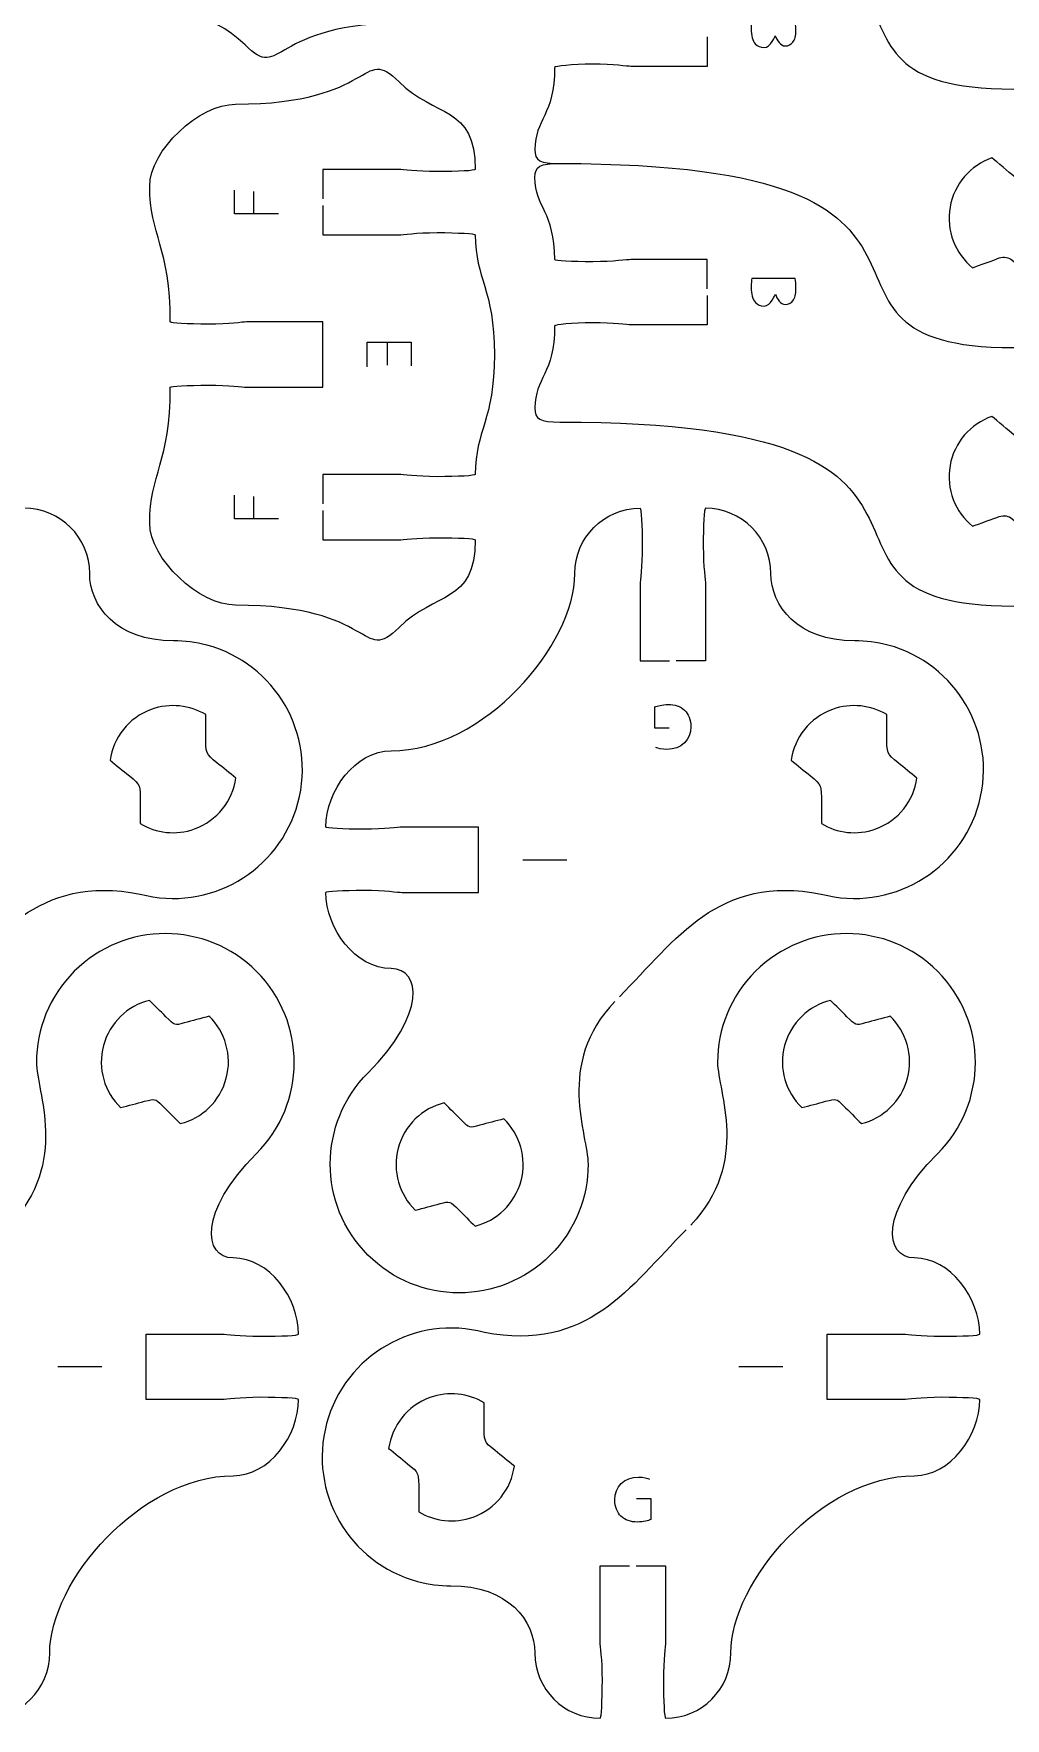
# Model space of a CAD drawing. Extents: x 0 to 300, y 0 to 300.
# Drawn here: x 180.5 to 225.1, y 137 to 214.4 of the extents above; entities that cross this region are included whole.
import ezdxf

# ---------------------------------------------------------------- set-up
doc = ezdxf.new("R2010")
doc.units = 0
doc.header["$MEASUREMENT"] = 0
doc.layers.add('DEFAULT', color=7, linetype='CONTINUOUS')

msp = doc.modelspace()

# ---------------------------------------------------------------- linework, layer by layer
at = {"layer": 'DEFAULT', "color": 250}
for points in [[(191.732, 206.08), (189.712, 206.08), (189.712, 207.168)], [(190.602, 206.08), (190.602, 207.106)], [(195.795, 199.055), (195.795, 200.191), (197.816, 200.191), (197.816, 199.1)], [(196.743, 199.145), (196.743, 200.191)], [(191.732, 192.078), (189.712, 192.078), (189.712, 193.167)], [(190.602, 192.078), (190.602, 193.104)], [(202.941, 176.433), (204.962, 176.433)], [(183.622, 153.157), (181.601, 153.157)], [(214.883, 153.157), (212.862, 153.157)]]:
    msp.add_lwpolyline(points, dxfattribs=at)
at = {"layer": 'DEFAULT', "color": 1}
for points, knots in [([(193.697, 233.521), (193.697, 233.97), (193.697, 234.419), (193.697, 234.868), (192.531, 234.868), (191.364, 234.868), (190.198, 234.868), (190.021, 234.868), (189.415, 234.769), (188.448, 234.769), (187.481, 234.769), (186.698, 234.812), (186.698, 234.868), (186.698, 237.821), (188.554, 237.246), (190.198, 238.89), (191.955, 240.647), (191.196, 237.867), (197.698, 237.867), (199.356, 237.867), (201.642, 235.75), (201.642, 234.092), (201.642, 231.866), (200.696, 231.309), (200.696, 227.866), (200.696, 227.813), (199.913, 227.767), (198.947, 227.767), (197.98, 227.767), (197.373, 227.866), (197.197, 227.866), (196.03, 227.866), (194.864, 227.866), (193.697, 227.866), (193.697, 226.866), (193.697, 225.866), (193.697, 224.867), (194.864, 224.867), (196.03, 224.867), (197.197, 224.867), (197.373, 224.867), (197.98, 224.966), (198.947, 224.966), (199.913, 224.966), (200.696, 224.923), (200.696, 224.867), (200.696, 221.424), (201.642, 220.866), (201.642, 218.64), (201.642, 216.982), (199.356, 214.866), (197.698, 214.866), (191.196, 214.866), (191.955, 212.086), (190.198, 213.843), (188.554, 215.487), (186.698, 214.915), (186.698, 217.864), (186.698, 217.921), (187.481, 217.963), (188.448, 217.963), (189.415, 217.963), (190.021, 217.864), (190.198, 217.864), (191.364, 217.864), (192.531, 217.864), (193.697, 217.864), (193.697, 218.316), (193.697, 218.767), (193.697, 219.219)], [0, 0, 0, 0, 3.82, 3.82, 3.82, 13.74, 13.74, 13.74, 14.74, 14.74, 14.74, 15.74, 15.74, 15.74, 16.74, 16.74, 16.74, 17.74, 17.74, 17.74, 18.74, 18.74, 18.74, 19.74, 19.74, 19.74, 20.74, 20.74, 20.74, 21.74, 21.74, 21.74, 31.66, 31.66, 31.66, 40.16, 40.16, 40.16, 50.08, 50.08, 50.08, 51.08, 51.08, 51.08, 52.08, 52.08, 52.08, 53.08, 53.08, 53.08, 54.08, 54.08, 54.08, 55.08, 55.08, 55.08, 56.08, 56.08, 56.08, 57.08, 57.08, 57.08, 58.08, 58.08, 58.08, 68, 68, 68, 71.84, 71.84, 71.84, 71.84]), ([(211.411, 226.073), (211.411, 225.621), (211.411, 225.17), (211.411, 224.718), (211.411, 224.718), (208.786, 224.722), (207.911, 224.722), (207.735, 224.722), (207.124, 224.82), (206.158, 224.824), (205.198, 224.82), (204.419, 224.732), (204.408, 224.672), (204.408, 222.464), (203.501, 222.302), (203.501, 220.908), (203.501, 220.386), (203.727, 220.263), (204.648, 220.263), (225.92, 220.263), (214.018, 211.817), (225.448, 211.814), (228.665, 211.814), (231.29, 214.389), (231.374, 217.585)], [0, 0, 0, 0, 3.84, 3.84, 3.84, 4.84, 4.84, 4.84, 5.84, 5.84, 5.84, 6.84, 6.84, 6.84, 7.84, 7.84, 7.84, 8.84, 8.84, 8.84, 9.86, 9.86, 9.86, 10.86, 10.86, 10.86, 10.86]), ([(193.764, 192.473), (193.764, 192.022), (193.764, 191.57), (193.764, 191.119), (194.931, 191.119), (196.097, 191.119), (197.264, 191.119), (197.44, 191.119), (198.047, 191.217), (199.014, 191.217), (199.98, 191.217), (200.763, 191.175), (200.763, 191.119), (200.763, 188.169), (198.908, 188.741), (197.264, 187.097), (195.507, 185.34), (196.266, 188.12), (189.764, 188.12), (188.106, 188.12), (185.82, 190.237), (185.82, 191.895), (185.82, 194.121), (186.765, 194.678), (186.765, 198.121), (186.765, 198.174), (187.548, 198.22), (188.515, 198.22), (189.482, 198.22), (190.088, 198.121), (190.265, 198.121), (191.431, 198.121), (192.598, 198.121), (193.764, 198.121), (193.764, 199.121), (193.764, 200.12), (193.764, 201.12), (192.598, 201.12), (191.431, 201.12), (190.265, 201.12), (190.088, 201.12), (189.482, 201.021), (188.515, 201.021), (187.548, 201.021), (186.765, 201.064), (186.765, 201.12), (186.765, 204.563), (185.82, 205.12), (185.82, 207.346), (185.82, 209.005), (188.106, 211.121), (189.764, 211.121), (196.266, 211.121), (195.507, 213.901), (197.264, 212.144), (198.908, 210.5), (200.763, 211.075), (200.763, 208.123), (200.763, 208.066), (199.98, 208.024), (199.014, 208.024), (198.047, 208.024), (197.44, 208.123), (197.264, 208.123), (196.097, 208.123), (194.931, 208.123), (193.764, 208.123), (193.764, 207.673), (193.764, 207.224), (193.764, 206.775)], [0, 0, 0, 0, 3.84, 3.84, 3.84, 13.76, 13.76, 13.76, 14.76, 14.76, 14.76, 15.76, 15.76, 15.76, 16.76, 16.76, 16.76, 17.76, 17.76, 17.76, 18.76, 18.76, 18.76, 19.76, 19.76, 19.76, 20.76, 20.76, 20.76, 21.76, 21.76, 21.76, 31.68, 31.68, 31.68, 40.18, 40.18, 40.18, 50.1, 50.1, 50.1, 51.1, 51.1, 51.1, 52.1, 52.1, 52.1, 53.1, 53.1, 53.1, 54.1, 54.1, 54.1, 55.1, 55.1, 55.1, 56.1, 56.1, 56.1, 57.1, 57.1, 57.1, 58.1, 58.1, 58.1, 68.02, 68.02, 68.02, 71.84, 71.84, 71.84, 71.84]), ([(211.411, 214.205), (211.411, 213.754), (211.411, 213.302), (211.411, 212.851), (211.411, 212.851), (208.786, 212.854), (207.911, 212.854), (207.735, 212.854), (207.124, 212.953), (206.158, 212.957), (205.198, 212.953), (204.419, 212.865), (204.408, 212.805), (204.408, 210.596), (203.501, 210.434), (203.501, 209.041), (203.501, 208.519), (203.727, 208.395), (204.648, 208.395), (225.92, 208.395), (214.018, 199.95), (225.448, 199.946), (228.665, 199.946), (231.29, 202.521), (231.374, 205.718)], [0, 0, 0, 0, 3.84, 3.84, 3.84, 4.84, 4.84, 4.84, 5.84, 5.84, 5.84, 6.84, 6.84, 6.84, 7.84, 7.84, 7.84, 8.84, 8.84, 8.84, 9.86, 9.86, 9.86, 10.86, 10.86, 10.86, 10.86]), ([(211.411, 202.638), (211.411, 203.087), (211.411, 203.536), (211.411, 203.985), (210.244, 203.985), (209.078, 203.985), (207.911, 203.985), (207.735, 203.985), (207.131, 203.887), (206.158, 203.887), (205.191, 203.887), (204.412, 203.932), (204.412, 203.985), (204.412, 206.197), (203.505, 206.36), (203.505, 207.753), (203.505, 208.272), (203.731, 208.395), (204.651, 208.395)], [0, 0, 0, 0, 3.82, 3.82, 3.82, 13.74, 13.74, 13.74, 14.74, 14.74, 14.74, 15.74, 15.74, 15.74, 16.74, 16.74, 16.74, 17.74, 17.74, 17.74, 17.74]), ([(222.556, 206.393), (222.746, 207.473), (223.505, 208.312), (224.475, 208.654), (224.701, 208.464), (225.283, 207.977), (225.477, 207.811), (225.642, 207.674), (225.872, 207.635), (226.076, 207.705), (226.316, 207.797), (227.036, 208.055), (227.308, 208.153), (228.098, 207.504), (228.525, 206.453), (228.334, 205.374), (228.144, 204.287), (227.382, 203.447), (226.412, 203.112), (226.189, 203.299), (225.607, 203.786), (225.413, 203.952), (225.247, 204.089), (225.018, 204.132), (224.813, 204.058), (224.574, 203.97), (223.868, 203.712), (223.589, 203.61), (222.792, 204.259), (222.362, 205.31), (222.556, 206.393)], [1, 1, 1, 1, 2, 2, 2, 3, 3, 3, 4, 4, 4, 5, 5, 5, 6, 6, 6, 7, 7, 7, 8, 8, 8, 9, 9, 9, 10, 10, 10, 11, 11, 11, 11]), ([(193.764, 206.475), (193.764, 206.024), (193.764, 205.572), (193.764, 205.12), (194.931, 205.12), (196.097, 205.12), (197.264, 205.12), (197.44, 205.12), (198.047, 205.223), (199.014, 205.223), (199.98, 205.223), (200.763, 205.177), (200.763, 205.12), (200.763, 203.074), (201.642, 202.662), (201.642, 199.621), (201.642, 196.58), (200.763, 196.167), (200.763, 194.121), (200.763, 194.064), (199.98, 194.019), (199.014, 194.019), (198.047, 194.019), (197.44, 194.121), (197.264, 194.121), (196.097, 194.121), (194.931, 194.121), (193.764, 194.121), (193.764, 193.672), (193.764, 193.222), (193.764, 192.773)], [0, 0, 0, 0, 3.84, 3.84, 3.84, 13.76, 13.76, 13.76, 14.76, 14.76, 14.76, 15.76, 15.76, 15.76, 16.76, 16.76, 16.76, 17.76, 17.76, 17.76, 18.76, 18.76, 18.76, 19.76, 19.76, 19.76, 29.68, 29.68, 29.68, 33.5, 33.5, 33.5, 33.5]), ([(211.411, 202.338), (211.411, 201.886), (211.411, 201.435), (211.411, 200.983), (211.411, 200.983), (208.786, 200.987), (207.911, 200.987), (207.735, 200.987), (207.124, 201.086), (206.158, 201.089), (205.198, 201.086), (204.419, 200.997), (204.408, 200.937), (204.408, 198.729), (203.501, 198.567), (203.501, 197.173), (203.501, 196.651), (203.727, 196.528), (204.648, 196.528), (225.92, 196.528), (214.018, 188.082), (225.448, 188.079), (228.665, 188.079), (231.29, 190.654), (231.374, 193.85)], [0, 0, 0, 0, 3.84, 3.84, 3.84, 4.84, 4.84, 4.84, 5.84, 5.84, 5.84, 6.84, 6.84, 6.84, 7.84, 7.84, 7.84, 8.84, 8.84, 8.84, 9.86, 9.86, 9.86, 10.86, 10.86, 10.86, 10.86]), ([(222.556, 194.526), (222.746, 195.605), (223.505, 196.445), (224.475, 196.787), (224.701, 196.596), (225.283, 196.11), (225.477, 195.944), (225.642, 195.806), (225.872, 195.767), (226.076, 195.838), (226.316, 195.93), (227.036, 196.187), (227.308, 196.286), (228.098, 195.637), (228.525, 194.586), (228.334, 193.506), (228.144, 192.42), (227.382, 191.58), (226.412, 191.245), (226.189, 191.432), (225.607, 191.919), (225.413, 192.084), (225.247, 192.222), (225.018, 192.264), (224.813, 192.19), (224.574, 192.102), (223.868, 191.845), (223.589, 191.742), (222.792, 192.391), (222.362, 193.443), (222.556, 194.526)], [1, 1, 1, 1, 2, 2, 2, 3, 3, 3, 4, 4, 4, 5, 5, 5, 6, 6, 6, 7, 7, 7, 8, 8, 8, 9, 9, 9, 10, 10, 10, 11, 11, 11, 11]), ([(176.121, 170.145), (178.728, 172.78), (180.633, 175.768), (185.381, 174.858), (188.528, 174.015), (191.777, 175.891), (192.624, 179.042), (193.474, 182.192), (191.594, 185.441), (188.443, 186.288), (187.932, 186.425), (187.424, 186.485), (186.916, 186.485), (184.287, 186.475), (183.067, 188.104), (183.067, 189.572), (183.067, 191.23), (181.726, 192.571), (180.065, 192.571), (180.012, 192.571), (179.966, 191.787), (179.966, 190.821), (179.966, 189.854), (180.065, 189.244), (180.065, 189.071), (180.065, 187.905), (180.065, 186.738), (180.065, 185.572), (179.614, 185.572), (179.164, 185.572), (178.714, 185.572)], [0, 0, 0, 0, 1, 1, 1, 2, 2, 2, 3, 3, 3, 4, 4, 4, 5, 5, 5, 6, 6, 6, 7, 7, 7, 8, 8, 8, 17.92, 17.92, 17.92, 21.75, 21.75, 21.75, 21.75]), ([(207.172, 169.929), (204.41, 167.047), (205.945, 163.784), (205.941, 162.458), (205.941, 160.941), (205.359, 159.431), (204.202, 158.277), (201.888, 155.97), (198.145, 155.973), (195.837, 158.284), (193.53, 160.598), (193.534, 164.345), (195.848, 166.652), (198.515, 169.323), (198.282, 171.436), (196.91, 171.436), (195.252, 171.436), (193.908, 173.277), (193.908, 174.935), (193.908, 174.992), (194.691, 175.034), (195.658, 175.034), (196.628, 175.034), (197.234, 174.935), (197.407, 174.935), (198.575, 174.935), (199.743, 174.935), (200.91, 174.935), (200.91, 175.935), (200.91, 176.934), (200.91, 177.934), (199.743, 177.934), (198.575, 177.934), (197.407, 177.934), (197.234, 177.934), (196.628, 177.835), (195.658, 177.835), (194.691, 177.835), (193.908, 177.881), (193.908, 177.934), (193.908, 179.595), (195.252, 181.437), (196.91, 181.437), (201.164, 181.437), (205.331, 186.291), (205.331, 189.568), (205.331, 191.227), (206.671, 192.571), (208.329, 192.571), (208.386, 192.571), (208.428, 191.787), (208.428, 190.821), (208.428, 189.854), (208.329, 189.244), (208.329, 189.071), (208.329, 187.905), (208.329, 186.738), (208.329, 185.572), (208.778, 185.572), (209.228, 185.572), (209.677, 185.572)], [0, 0, 0, 0, 1, 1, 1, 2, 2, 2, 3, 3, 3, 4, 4, 4, 5, 5, 5, 6, 6, 6, 7, 7, 7, 8, 8, 8, 17.93, 17.93, 17.93, 26.43, 26.43, 26.43, 36.36, 36.36, 36.36, 37.36, 37.36, 37.36, 38.36, 38.36, 38.36, 39.36, 39.36, 39.36, 40.36, 40.36, 40.36, 41.36, 41.36, 41.36, 42.36, 42.36, 42.36, 43.36, 43.36, 43.36, 53.28, 53.28, 53.28, 57.1, 57.1, 57.1, 57.1]), ([(207.384, 170.145), (209.991, 172.78), (211.896, 175.768), (216.644, 174.858), (219.791, 174.015), (223.04, 175.891), (223.887, 179.042), (224.737, 182.192), (222.857, 185.441), (219.706, 186.288), (219.195, 186.425), (218.687, 186.485), (218.179, 186.485), (215.551, 186.475), (214.33, 188.104), (214.33, 189.572), (214.33, 191.23), (212.989, 192.571), (211.328, 192.571), (211.275, 192.571), (211.229, 191.787), (211.229, 190.821), (211.229, 189.854), (211.328, 189.244), (211.328, 189.071), (211.328, 187.905), (211.328, 186.738), (211.328, 185.572), (210.878, 185.572), (210.427, 185.572), (209.977, 185.572)], [0, 0, 0, 0, 1, 1, 1, 2, 2, 2, 3, 3, 3, 4, 4, 4, 5, 5, 5, 6, 6, 6, 7, 7, 7, 8, 8, 8, 17.92, 17.92, 17.92, 21.75, 21.75, 21.75, 21.75]), ([(184.002, 180.999), (184.15, 182.032), (184.849, 182.957), (185.896, 183.334), (186.754, 183.645), (187.664, 183.528), (188.391, 183.094), (188.391, 182.782), (188.391, 182.469), (188.391, 182.156), (188.391, 181.306), (188.391, 181.306), (188.909, 180.882), (189.197, 180.648), (189.485, 180.414), (189.774, 180.18), (189.629, 179.15), (188.934, 178.23), (187.879, 177.849), (187.025, 177.538), (186.115, 177.654), (185.388, 178.092), (185.388, 178.402), (185.388, 178.713), (185.388, 179.023), (185.392, 179.873), (185.41, 179.859), (184.888, 180.283), (184.592, 180.521), (184.297, 180.76), (184.002, 180.999)], [3.228157, 3.228157, 3.228157, 3.228157, 4.228157, 4.228157, 4.228157, 5.228157, 5.228157, 5.228157, 7.888157, 7.888157, 7.888157, 8.888157, 8.888157, 8.888157, 12.044516, 12.044516, 12.044516, 13.044516, 13.044516, 13.044516, 14.044516, 14.044516, 14.044516, 16.684516, 16.684516, 16.684516, 17.684516, 17.684516, 17.684516, 20.912673, 20.912673, 20.912673, 20.912673]), ([(215.264, 180.999), (215.412, 182.032), (216.111, 182.957), (217.158, 183.334), (218.016, 183.645), (218.926, 183.528), (219.652, 183.094), (219.652, 182.782), (219.652, 182.469), (219.652, 182.156), (219.652, 181.306), (219.652, 181.306), (220.171, 180.882), (220.459, 180.648), (220.747, 180.414), (221.035, 180.18), (220.891, 179.15), (220.196, 178.23), (219.141, 177.849), (218.287, 177.538), (217.377, 177.654), (216.65, 178.092), (216.65, 178.402), (216.65, 178.713), (216.65, 179.023), (216.654, 179.873), (216.671, 179.859), (216.149, 180.283), (215.854, 180.521), (215.559, 180.76), (215.264, 180.999)], [3.228157, 3.228157, 3.228157, 3.228157, 4.228157, 4.228157, 4.228157, 5.228157, 5.228157, 5.228157, 7.888157, 7.888157, 7.888157, 8.888157, 8.888157, 8.888157, 12.044516, 12.044516, 12.044516, 13.044516, 13.044516, 13.044516, 14.044516, 14.044516, 14.044516, 16.684516, 16.684516, 16.684516, 17.684516, 17.684516, 17.684516, 20.912673, 20.912673, 20.912673, 20.912673]), ([(176.883, 144.018), (177.333, 144.018), (177.783, 144.018), (178.234, 144.018), (178.234, 142.851), (178.234, 141.685), (178.234, 140.518), (178.234, 140.345), (178.135, 139.735), (178.135, 138.768), (178.135, 137.802), (178.177, 137.019), (178.234, 137.019), (179.892, 137.019), (181.232, 138.363), (181.232, 140.021), (181.232, 143.298), (185.399, 148.152), (189.653, 148.152), (191.311, 148.152), (192.655, 149.994), (192.655, 151.655), (192.655, 151.708), (191.872, 151.754), (190.906, 151.754), (189.935, 151.754), (189.329, 151.655), (189.156, 151.655), (187.988, 151.655), (186.82, 151.655), (185.653, 151.655), (185.653, 152.655), (185.653, 153.655), (185.653, 154.654), (186.82, 154.654), (187.988, 154.654), (189.156, 154.654), (189.329, 154.654), (189.935, 154.555), (190.906, 154.555), (191.872, 154.555), (192.655, 154.598), (192.655, 154.654), (192.655, 156.312), (191.311, 158.154), (189.653, 158.154), (188.281, 158.154), (188.048, 160.267), (190.715, 162.937), (193.029, 165.244), (193.033, 168.991), (190.726, 171.305), (188.419, 173.616), (184.676, 173.619), (182.361, 171.312), (181.204, 170.159), (180.622, 168.649), (180.622, 167.132), (180.619, 165.805), (182.153, 162.542), (179.387, 159.66)], [0, 0, 0, 0, 3.83, 3.83, 3.83, 13.75, 13.75, 13.75, 14.75, 14.75, 14.75, 15.75, 15.75, 15.75, 16.75, 16.75, 16.75, 17.75, 17.75, 17.75, 18.75, 18.75, 18.75, 19.75, 19.75, 19.75, 20.75, 20.75, 20.75, 30.68, 30.68, 30.68, 39.18, 39.18, 39.18, 49.11, 49.11, 49.11, 50.11, 50.11, 50.11, 51.11, 51.11, 51.11, 52.11, 52.11, 52.11, 53.11, 53.11, 53.11, 54.11, 54.11, 54.11, 55.11, 55.11, 55.11, 56.11, 56.11, 56.11, 57.11, 57.11, 57.11, 57.11]), ([(208.146, 144.018), (208.596, 144.018), (209.047, 144.018), (209.497, 144.018), (209.497, 142.851), (209.497, 141.685), (209.497, 140.518), (209.497, 140.345), (209.398, 139.735), (209.398, 138.768), (209.398, 137.802), (209.441, 137.019), (209.497, 137.019), (211.155, 137.019), (212.496, 138.363), (212.496, 140.021), (212.496, 143.298), (216.662, 148.152), (220.916, 148.152), (222.574, 148.152), (223.919, 149.994), (223.919, 151.655), (223.919, 151.708), (223.135, 151.754), (222.169, 151.754), (221.199, 151.754), (220.592, 151.655), (220.419, 151.655), (219.251, 151.655), (218.084, 151.655), (216.916, 151.655), (216.916, 152.655), (216.916, 153.655), (216.916, 154.654), (218.084, 154.654), (219.251, 154.654), (220.419, 154.654), (220.592, 154.654), (221.199, 154.555), (222.169, 154.555), (223.135, 154.555), (223.919, 154.598), (223.919, 154.654), (223.919, 156.312), (222.574, 158.154), (220.916, 158.154), (219.544, 158.154), (219.311, 160.267), (221.978, 162.937), (224.292, 165.244), (224.296, 168.991), (221.989, 171.305), (219.682, 173.616), (215.939, 173.619), (213.624, 171.312), (212.467, 170.159), (211.885, 168.649), (211.885, 167.132), (211.882, 165.805), (213.416, 162.542), (210.651, 159.66)], [0, 0, 0, 0, 3.83, 3.83, 3.83, 13.75, 13.75, 13.75, 14.75, 14.75, 14.75, 15.75, 15.75, 15.75, 16.75, 16.75, 16.75, 17.75, 17.75, 17.75, 18.75, 18.75, 18.75, 19.75, 19.75, 19.75, 20.75, 20.75, 20.75, 30.68, 30.68, 30.68, 39.18, 39.18, 39.18, 49.11, 49.11, 49.11, 50.11, 50.11, 50.11, 51.11, 51.11, 51.11, 52.11, 52.11, 52.11, 53.11, 53.11, 53.11, 54.11, 54.11, 54.11, 55.11, 55.11, 55.11, 56.11, 56.11, 56.11, 57.11, 57.11, 57.11, 57.11]), ([(187.226, 164.318), (186.948, 164.597), (186.669, 164.875), (186.39, 165.154), (186.069, 165.475), (186.069, 165.475), (185.583, 165.345), (185.218, 165.247), (184.853, 165.149), (184.485, 165.056), (183.752, 165.768), (183.416, 166.84), (183.699, 167.899), (183.984, 168.957), (184.813, 169.73), (185.808, 169.977), (186.059, 169.727), (186.309, 169.478), (186.56, 169.229), (186.965, 168.82), (186.965, 168.82), (187.403, 168.939), (187.785, 169.042), (188.167, 169.144), (188.549, 169.246), (189.28, 168.537), (189.618, 167.458), (189.336, 166.399), (189.057, 165.338), (188.225, 164.569), (187.226, 164.318)], [0, 0, 0, 0, 3.351686, 3.351686, 3.351686, 4.351686, 4.351686, 4.351686, 7.575742, 7.575742, 7.575742, 8.575742, 8.575742, 8.575742, 9.575742, 9.575742, 9.575742, 12.580954, 12.580954, 12.580954, 13.580954, 13.580954, 13.580954, 16.945386, 16.945386, 16.945386, 17.945386, 17.945386, 17.945386, 18.945386, 18.945386, 18.945386, 18.945386]), ([(218.488, 164.318), (218.21, 164.597), (217.931, 164.875), (217.652, 165.154), (217.331, 165.475), (217.331, 165.475), (216.844, 165.345), (216.48, 165.247), (216.115, 165.149), (215.747, 165.056), (215.013, 165.768), (214.678, 166.84), (214.96, 167.899), (215.246, 168.957), (216.075, 169.73), (217.07, 169.977), (217.321, 169.727), (217.571, 169.478), (217.821, 169.229), (218.227, 168.82), (218.227, 168.82), (218.665, 168.939), (219.047, 169.042), (219.429, 169.144), (219.811, 169.246), (220.541, 168.537), (220.88, 167.458), (220.598, 166.399), (220.319, 165.338), (219.487, 164.569), (218.488, 164.318)], [1, 1, 1, 1, 4.351686, 4.351686, 4.351686, 5.351686, 5.351686, 5.351686, 8.575742, 8.575742, 8.575742, 9.575742, 9.575742, 9.575742, 10.575742, 10.575742, 10.575742, 13.580954, 13.580954, 13.580954, 14.580954, 14.580954, 14.580954, 17.945386, 17.945386, 17.945386, 18.945386, 18.945386, 18.945386, 19.945386, 19.945386, 19.945386, 19.945386]), ([(199.336, 165.272), (199.615, 164.993), (199.893, 164.715), (200.172, 164.436), (200.493, 164.115), (200.493, 164.115), (200.98, 164.245), (201.344, 164.343), (201.709, 164.441), (202.077, 164.535), (202.811, 163.822), (203.146, 162.75), (202.864, 161.691), (202.578, 160.633), (201.749, 159.86), (200.754, 159.613), (200.504, 159.863), (200.253, 160.112), (200.003, 160.361), (199.597, 160.771), (199.597, 160.771), (199.16, 160.651), (198.777, 160.548), (198.395, 160.446), (198.013, 160.344), (197.283, 161.053), (196.944, 162.132), (197.226, 163.191), (197.505, 164.252), (198.338, 165.022), (199.336, 165.272)], [1, 1, 1, 1, 4.351686, 4.351686, 4.351686, 5.351686, 5.351686, 5.351686, 8.575018, 8.575018, 8.575018, 9.575018, 9.575018, 9.575018, 10.575018, 10.575018, 10.575018, 13.58023, 13.58023, 13.58023, 14.58023, 14.58023, 14.58023, 17.944662, 17.944662, 17.944662, 18.944662, 18.944662, 18.944662, 19.944662, 19.944662, 19.944662, 19.944662]), ([(210.442, 159.445), (207.835, 156.81), (205.93, 153.822), (201.182, 154.732), (198.035, 155.575), (194.786, 153.698), (193.939, 150.548), (193.089, 147.397), (194.97, 144.148), (198.12, 143.302), (198.631, 143.164), (199.139, 143.104), (199.647, 143.104), (202.276, 143.115), (203.496, 141.485), (203.496, 140.017), (203.496, 138.359), (204.837, 137.019), (206.498, 137.019), (206.551, 137.019), (206.597, 137.802), (206.597, 138.768), (206.597, 139.735), (206.498, 140.345), (206.498, 140.518), (206.498, 141.685), (206.498, 142.851), (206.498, 144.018), (206.948, 144.018), (207.397, 144.018), (207.846, 144.018)], [0, 0, 0, 0, 1, 1, 1, 2, 2, 2, 3, 3, 3, 4, 4, 4, 5, 5, 5, 6, 6, 6, 7, 7, 7, 8, 8, 8, 17.92, 17.92, 17.92, 21.74, 21.74, 21.74, 21.74]), ([(202.56, 148.591), (202.412, 147.558), (201.714, 146.633), (200.666, 146.256), (199.809, 145.945), (198.898, 146.062), (198.172, 146.496), (198.172, 146.809), (198.172, 147.121), (198.172, 147.434), (198.172, 148.284), (198.172, 148.284), (197.653, 148.708), (197.365, 148.942), (197.077, 149.176), (196.789, 149.41), (196.934, 150.44), (197.628, 151.361), (198.683, 151.742), (199.537, 152.052), (200.447, 151.936), (201.174, 151.498), (201.174, 151.188), (201.174, 150.877), (201.174, 150.567), (201.17, 149.717), (201.153, 149.731), (201.675, 149.307), (201.97, 149.069), (202.265, 148.83), (202.56, 148.591)], [3.228157, 3.228157, 3.228157, 3.228157, 4.228157, 4.228157, 4.228157, 5.228157, 5.228157, 5.228157, 7.888157, 7.888157, 7.888157, 8.888157, 8.888157, 8.888157, 12.044516, 12.044516, 12.044516, 13.044516, 13.044516, 13.044516, 14.044516, 14.044516, 14.044516, 16.684516, 16.684516, 16.684516, 17.684516, 17.684516, 17.684516, 20.912673, 20.912673, 20.912673, 20.912673])]:
    msp.add_open_spline(points, degree=3, knots=knots, dxfattribs=at)
at = {"layer": 'DEFAULT', "color": 250}
for points, knots in [([(215.438, 214.992), (215.462, 214.878), (215.48, 214.698), (215.48, 214.515), (215.48, 214.254), (215.435, 214.086), (215.333, 213.96), (215.255, 213.855), (215.135, 213.793), (214.976, 213.793), (214.782, 213.793), (214.611, 214.049), (214.533, 214.262), (214.533, 214.262), (214.32, 213.717), (214.02, 213.717), (213.846, 213.717), (213.714, 213.787), (213.615, 213.888), (213.486, 214.029), (213.426, 214.257), (213.426, 214.587), (213.426, 214.767), (213.438, 214.904), (213.45, 214.992), (214.113, 214.992), (214.776, 214.992), (215.438, 214.992)], [5.635, 5.635, 5.635, 5.635, 6.635, 6.635, 6.635, 7.635, 7.635, 7.635, 8.635, 8.635, 8.635, 9.635, 9.635, 9.635, 10.635, 10.635, 10.635, 11.635, 11.635, 11.635, 12.635, 12.635, 12.635, 13.635, 13.635, 13.635, 19.27, 19.27, 19.27, 19.27]), ([(215.442, 203.124), (215.466, 203.01), (215.484, 202.83), (215.484, 202.648), (215.484, 202.387), (215.439, 202.219), (215.337, 202.093), (215.259, 201.988), (215.139, 201.925), (214.98, 201.925), (214.785, 201.925), (214.614, 202.182), (214.536, 202.395), (214.536, 202.395), (214.324, 201.85), (214.024, 201.85), (213.85, 201.85), (213.718, 201.919), (213.619, 202.021), (213.49, 202.162), (213.43, 202.39), (213.43, 202.72), (213.43, 202.9), (213.442, 203.037), (213.454, 203.124), (214.117, 203.124), (214.779, 203.124), (215.442, 203.124)], [5.635, 5.635, 5.635, 5.635, 6.635, 6.635, 6.635, 7.635, 7.635, 7.635, 8.635, 8.635, 8.635, 9.635, 9.635, 9.635, 10.635, 10.635, 10.635, 11.635, 11.635, 11.635, 12.635, 12.635, 12.635, 13.635, 13.635, 13.635, 19.27, 19.27, 19.27, 19.27]), ([(209.664, 182.478), (209.442, 182.478), (209.22, 182.478), (208.998, 182.478), (208.998, 182.802), (208.998, 183.126), (208.998, 183.45), (209.115, 183.492), (209.346, 183.56), (209.619, 183.56), (209.924, 183.56), (210.176, 183.482), (210.374, 183.294), (210.548, 183.126), (210.656, 182.856), (210.656, 182.541), (210.653, 181.938), (210.239, 181.498), (209.562, 181.498), (209.328, 181.498), (209.145, 181.548), (209.058, 181.59)], [0, 0, 0, 0, 1.887, 1.887, 1.887, 4.641, 4.641, 4.641, 5.641, 5.641, 5.641, 6.641, 6.641, 6.641, 7.641, 7.641, 7.641, 8.641, 8.641, 8.641, 9.641, 9.641, 9.641, 9.641]), ([(208.161, 147.112), (208.383, 147.112), (208.604, 147.112), (208.826, 147.112), (208.826, 146.788), (208.826, 146.464), (208.826, 146.141), (208.709, 146.099), (208.478, 146.03), (208.206, 146.03), (207.9, 146.03), (207.648, 146.108), (207.45, 146.297), (207.276, 146.464), (207.168, 146.734), (207.168, 147.049), (207.171, 147.652), (207.585, 148.093), (208.263, 148.093), (208.496, 148.093), (208.679, 148.042), (208.766, 148)], [0, 0, 0, 0, 1.887, 1.887, 1.887, 4.641, 4.641, 4.641, 5.641, 5.641, 5.641, 6.641, 6.641, 6.641, 7.641, 7.641, 7.641, 8.641, 8.641, 8.641, 9.641, 9.641, 9.641, 9.641])]:
    msp.add_open_spline(points, degree=3, knots=knots, dxfattribs=at)

doc.saveas('drawing.dxf')
